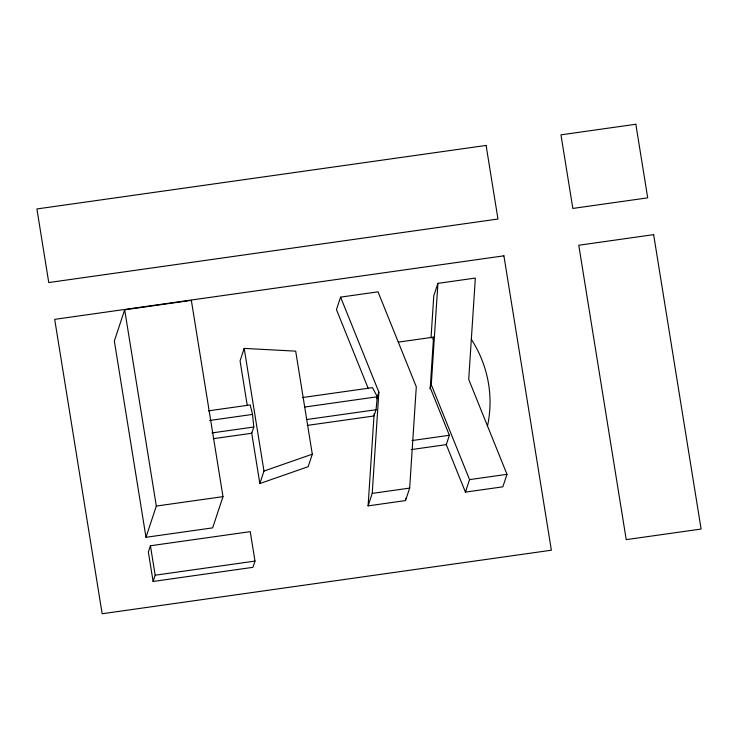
<?xml version="1.0" encoding="UTF-8"?>
<svg xmlns="http://www.w3.org/2000/svg" width="738" height="738" viewBox="0 0 738 738"><rect width="100%" height="100%" fill="white"/><g stroke="black" fill="none" stroke-linecap="round" stroke-linejoin="round"><path stroke-width="1.11" d="M368.28 388.566L336.454 309.619L340.587 297.128L378.022 291.833L416.297 386.786L409.664 488.095L405.531 500.585L368.096 505.881L374.138 413.677M368.096 505.881L372.229 493.39L378.862 392.081L340.587 297.128M405.531 500.585L405.679 498.307M431.02 337.967L433.778 295.855L437.911 283.364L475.346 278.069L468.704 379.378L506.988 474.331L502.855 486.822L465.42 492.117L446.066 444.101M398.391 342.109L433.557 337.137L430.245 387.791L449.377 435.272L446.287 444.636L411.121 449.608M429.894 388.834L431.269 384.673L437.911 283.364M307.303 425.402L373.991 415.974L376.057 409.728L377.321 396.767L372.496 387.644L302.414 397.551M124.676 309.803L114.344 341.03L145.986 537.292L212.655 527.864L222.987 496.637L191.345 300.375L124.676 309.803L156.318 506.065L145.986 537.292M150.432 545.76L148.366 552.006L153.107 581.452L252.931 567.328L254.997 561.083L250.247 531.646L150.432 545.76L155.174 575.206L153.107 581.452M251.603 432.44L259.841 483.547L308.17 466.684L312.303 454.193L295.689 351.15L244.195 348.401L240.071 360.891L247.212 405.18M208.42 410.845L250.237 404.931L252.534 414.415L253.798 427.016L251.732 433.261L213.31 438.695M259.841 483.547L263.973 471.056L244.195 348.401M376.675 398.714L378.862 392.081M432.874 339.222L433.557 337.137M465.42 492.117L469.553 479.626L431.269 384.673M263.973 471.056L312.303 454.193M209.592 420.485L252.534 414.415M304.72 407.035L377.321 396.767M211.981 432.929L253.798 427.016M307.1 419.479L376.057 409.728M411.952 440.568L449.377 435.272M156.318 506.065L222.987 496.637M372.229 493.39L409.664 488.095M469.553 479.626L506.988 474.331M155.174 575.206L254.997 561.083M471.25 339.222A118.255 115.451 18.3 0 1 487.403 426.416M486.102 145.432L36.9 208.955L48.763 282.553L497.965 219.029L486.102 145.432M635.842 124.252L560.972 134.842L572.836 208.439L647.706 197.849L635.842 124.252M503.906 255.828L54.695 319.351L102.158 613.748L551.369 550.216L503.906 255.828M653.637 234.647L578.767 245.237L626.23 539.635L701.1 529.045L653.637 234.647"/></g></svg>
